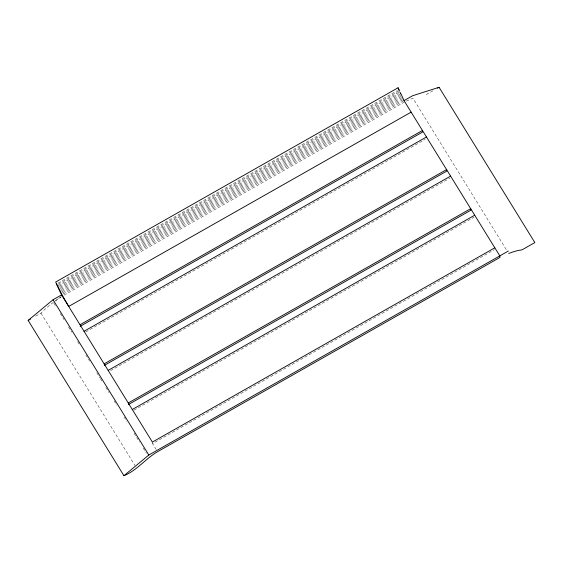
<?xml version="1.0" encoding="UTF-8"?>
<svg xmlns="http://www.w3.org/2000/svg" width="563" height="563" viewBox="0 0 563 563"><rect width="100%" height="100%" fill="white"/><g stroke="black" fill="none" stroke-linecap="round" stroke-linejoin="round"><path stroke-width="0.42" stroke-dasharray="2.81 2.11" d="M53.372 302.345L52.063 303.344A45.828 13.097 -31.7 0 0 40.993 313.148L34.195 317.004M57.982 283.14L397.358 90.587M58.411 284.153L398.555 91.164M58.109 285.617L399.012 92.198M59.347 286.243L398.724 93.69M59.833 287.313L399.976 94.331M60.347 288.404L400.49 95.421M60.874 289.509L401.011 96.526M61.409 290.628L401.553 97.638M61.965 291.754L402.876 98.335M62.535 292.887L402.679 99.904M63.119 294.027L403.256 101.044M64.083 295.125L404.227 102.135M426.233 94.577L433.784 90.291M85.766 331.945L425.142 139.392M110.651 370.616L450.027 178.063M134.008 410.153L474.152 217.17M156.211 449.492L152.58 443.609L494.251 249.761M406.331 101.108L412.911 98.236L506.848 250.528M53.83 303.091L55.674 306.082M60.276 313.549L63.964 319.524M68.573 326.99L71.797 332.219M77.645 341.699L79.467 344.662M85.865 355.028L89.524 360.953M96.808 372.769L99.94 377.843M100.397 378.582L102.22 381.545M105.879 387.471L109.074 392.65M114.099 400.8L116.844 405.24M124.057 416.944L126.795 421.384M134.093 433.214L139.568 442.089M143.22 448.007L146.408 453.187M40.993 313.148L134.93 465.439M152.376 442.082L152.58 443.609M55.821 300.529A45.828 13.097 -31.7 0 1 61.114 296.87M54.702 301.339A36.595 10.458 -31.7 0 1 61.057 296.898"/><path stroke-width="0.84" d="M400.962 93.803L404.023 100.608L499.803 255.883L500 257.411L157.57 451.695C145.507 458.683 137.048 470.422 123.93 475.707L28.15 320.431L53.028 299.755L61.592 294.899L56.448 284.005M123.93 475.707L148.808 455.031L508.361 251.028M398.78 89.468L398.076 87.765L55.646 282.056L62.887 296.412L68.707 306.434L411.138 112.15M404.023 100.608L412.588 95.752L439.07 87.293L534.85 242.569L522.007 249.852A40.255 11.506 -31.7 0 0 510.198 252.928L508.692 253.512M28.15 320.431L30.416 319.151M437.564 88.152L439.07 87.293M80.016 324.767L422.447 130.482L422.651 132.009L80.213 326.294M84.035 331.283L426.472 136.999M104.134 363.874L446.572 169.59L446.769 171.117L104.338 365.401M108.159 370.391L450.59 176.106M128.258 402.974L470.689 208.69L470.893 210.217L128.455 404.508M132.277 409.498L474.715 215.207M494.814 247.797L152.376 442.082L61.592 294.899L62.021 295.934M53.028 299.755L148.808 455.031M400.743 93.894L399.772 91.769M398.076 87.765L399.322 90.734M398.885 89.721L399.033 90.087"/></g></svg>
